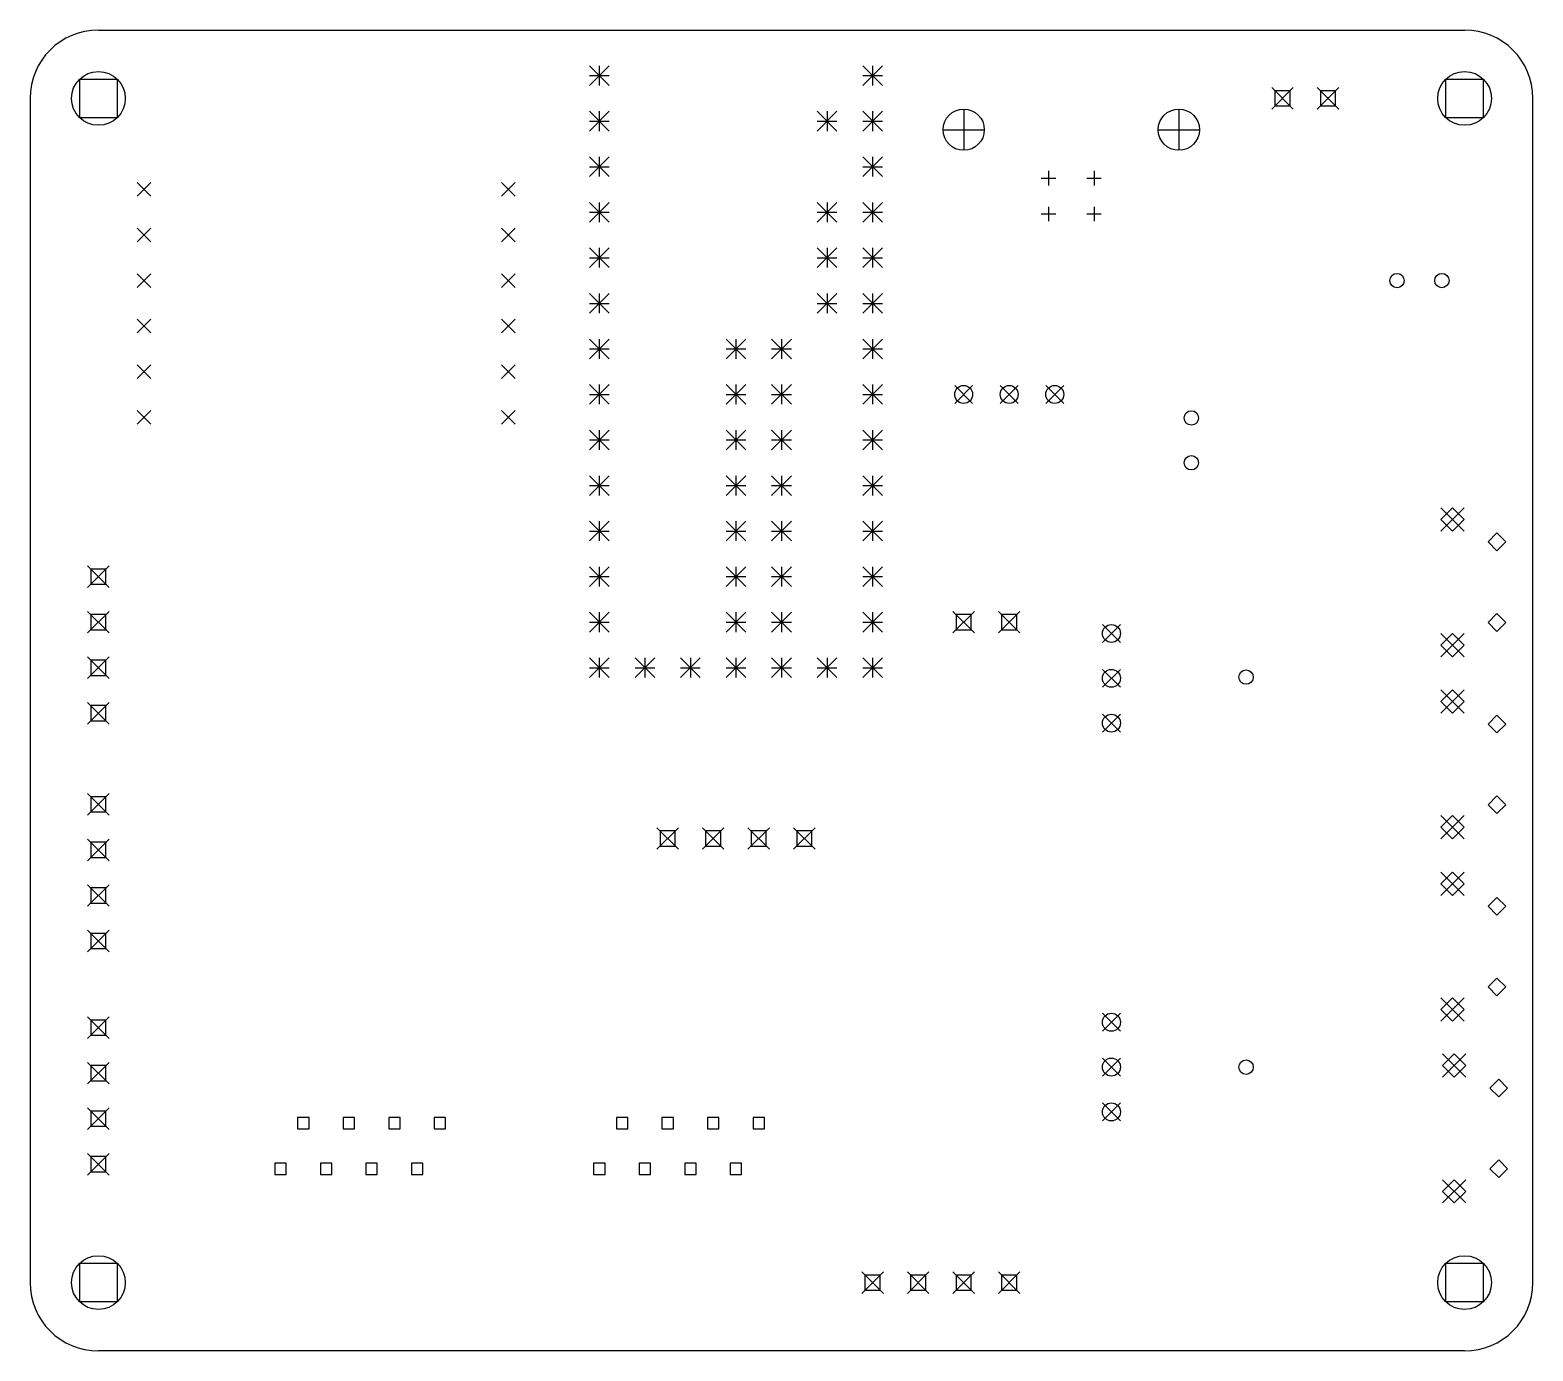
# Model space of a CAD drawing. Extents: x 97 to 184, y -160 to -34.
# Drawn here: x 100.3 to 184.2, y -108 to -34.3 of the extents above; entities that cross this region are included whole.
import ezdxf

# ---------------------------------------------------------------- set-up
doc = ezdxf.new("R2010")
doc.units = 0
doc.header["$MEASUREMENT"] = 0
doc.layers.add('BLACK', color=7, linetype='CONTINUOUS')

msp = doc.modelspace()

# ---------------------------------------------------------------- linework, layer by layer
at = {"layer": 'Black'}
for p, q in [((104.14, -34.29), (180.34, -34.29)), ((131.53, -36.28), (132.63, -37.38)), ((132.63, -36.28), (131.53, -37.38)), ((131.53, -36.83), (132.63, -36.83)), ((132.08, -36.28), (132.08, -37.38)), ((146.77, -36.28), (147.87, -37.38)), ((147.87, -36.28), (146.77, -37.38)), ((146.77, -36.83), (147.87, -36.83)), ((147.32, -36.28), (147.32, -37.38)), ((105.201, -37.0393), (103.079, -37.0393)), ((103.079, -37.0393), (103.079, -39.1607)), ((105.201, -39.1607), (105.201, -37.0393)), ((169.58, -37.5), (170.78, -38.7)), ((170.78, -37.5), (169.58, -38.7)), ((170.604, -37.6757), (169.756, -37.6757)), ((169.756, -37.6757), (169.756, -38.5243)), ((170.604, -38.5243), (170.604, -37.6757)), ((172.12, -37.5), (173.32, -38.7)), ((173.32, -37.5), (172.12, -38.7)), ((173.144, -37.6757), (172.296, -37.6757)), ((172.296, -37.6757), (172.296, -38.5243)), ((173.144, -38.5243), (173.144, -37.6757)), ((181.401, -37.0393), (179.279, -37.0393)), ((179.279, -37.0393), (179.279, -39.1607)), ((181.401, -39.1607), (181.401, -37.0393)), ((100.33, -38.1), (100.33, -104.14)), ((169.756, -38.5243), (170.604, -38.5243)), ((172.296, -38.5243), (173.144, -38.5243)), ((184.15, -104.14), (184.15, -38.1)), ((103.079, -39.1607), (105.201, -39.1607)), ((131.53, -38.82), (132.63, -39.92)), ((132.63, -38.82), (131.53, -39.92)), ((131.53, -39.37), (132.63, -39.37)), ((132.08, -38.82), (132.08, -39.92)), ((144.23, -38.82), (145.33, -39.92)), ((145.33, -38.82), (144.23, -39.92)), ((144.23, -39.37), (145.33, -39.37)), ((144.78, -38.82), (144.78, -39.92)), ((146.77, -38.82), (147.87, -39.92)), ((147.87, -38.82), (146.77, -39.92)), ((146.77, -39.37), (147.87, -39.37)), ((147.32, -38.82), (147.32, -39.92)), ((152.4, -38.695), (152.4, -40.995)), ((164.4, -38.695), (164.4, -40.995)), ((179.279, -39.1607), (181.401, -39.1607)), ((151.25, -39.845), (153.55, -39.845)), ((163.25, -39.845), (165.55, -39.845)), ((131.53, -41.36), (132.63, -42.46)), ((132.63, -41.36), (131.53, -42.46)), ((131.53, -41.91), (132.63, -41.91)), ((132.08, -41.36), (132.08, -42.46)), ((146.77, -41.36), (147.87, -42.46)), ((147.87, -41.36), (146.77, -42.46)), ((146.77, -41.91), (147.87, -41.91)), ((147.32, -41.36), (147.32, -42.46)), ((156.725, -42.545), (157.535, -42.545)), ((157.13, -42.14), (157.13, -42.95)), ((159.265, -42.545), (160.075, -42.545)), ((159.67, -42.14), (159.67, -42.95)), ((106.299, -42.799), (107.061, -43.561)), ((107.061, -42.799), (106.299, -43.561)), ((126.619, -42.799), (127.381, -43.561)), ((127.381, -42.799), (126.619, -43.561)), ((131.53, -43.9), (132.63, -45)), ((132.63, -43.9), (131.53, -45)), ((132.08, -43.9), (132.08, -45)), ((144.23, -43.9), (145.33, -45)), ((145.33, -43.9), (144.23, -45)), ((144.78, -43.9), (144.78, -45)), ((146.77, -43.9), (147.87, -45)), ((147.87, -43.9), (146.77, -45)), ((147.32, -43.9), (147.32, -45)), ((157.13, -44.14), (157.13, -44.95)), ((159.67, -44.14), (159.67, -44.95)), ((131.53, -44.45), (132.63, -44.45)), ((144.23, -44.45), (145.33, -44.45)), ((146.77, -44.45), (147.87, -44.45)), ((156.725, -44.545), (157.535, -44.545)), ((159.265, -44.545), (160.075, -44.545)), ((106.299, -45.339), (107.061, -46.101)), ((107.061, -45.339), (106.299, -46.101)), ((126.619, -45.339), (127.381, -46.101)), ((127.381, -45.339), (126.619, -46.101)), ((131.53, -46.44), (132.63, -47.54)), ((132.63, -46.44), (131.53, -47.54)), ((132.08, -46.44), (132.08, -47.54)), ((144.23, -46.44), (145.33, -47.54)), ((145.33, -46.44), (144.23, -47.54)), ((144.78, -46.44), (144.78, -47.54)), ((146.77, -46.44), (147.87, -47.54)), ((147.87, -46.44), (146.77, -47.54)), ((147.32, -46.44), (147.32, -47.54)), ((131.53, -46.99), (132.63, -46.99)), ((144.23, -46.99), (145.33, -46.99)), ((146.77, -46.99), (147.87, -46.99)), ((106.299, -47.879), (107.061, -48.641)), ((107.061, -47.879), (106.299, -48.641)), ((126.619, -47.879), (127.381, -48.641)), ((127.381, -47.879), (126.619, -48.641)), ((131.53, -48.98), (132.63, -50.08)), ((132.63, -48.98), (131.53, -50.08)), ((132.08, -48.98), (132.08, -50.08)), ((144.23, -48.98), (145.33, -50.08)), ((145.33, -48.98), (144.23, -50.08)), ((144.78, -48.98), (144.78, -50.08)), ((146.77, -48.98), (147.87, -50.08)), ((147.87, -48.98), (146.77, -50.08)), ((147.32, -48.98), (147.32, -50.08)), ((131.53, -49.53), (132.63, -49.53)), ((144.23, -49.53), (145.33, -49.53)), ((146.77, -49.53), (147.87, -49.53)), ((106.299, -50.419), (107.061, -51.181)), ((107.061, -50.419), (106.299, -51.181)), ((126.619, -50.419), (127.381, -51.181)), ((127.381, -50.419), (126.619, -51.181)), ((131.53, -51.52), (132.63, -52.62)), ((132.63, -51.52), (131.53, -52.62)), ((132.08, -51.52), (132.08, -52.62)), ((139.15, -51.52), (140.25, -52.62)), ((140.25, -51.52), (139.15, -52.62)), ((139.7, -51.52), (139.7, -52.62)), ((141.69, -51.52), (142.79, -52.62)), ((142.79, -51.52), (141.69, -52.62)), ((142.24, -51.52), (142.24, -52.62)), ((146.77, -51.52), (147.87, -52.62)), ((147.87, -51.52), (146.77, -52.62)), ((147.32, -51.52), (147.32, -52.62)), ((131.53, -52.07), (132.63, -52.07)), ((139.15, -52.07), (140.25, -52.07)), ((141.69, -52.07), (142.79, -52.07)), ((146.77, -52.07), (147.87, -52.07)), ((106.299, -52.959), (107.061, -53.721)), ((107.061, -52.959), (106.299, -53.721)), ((126.619, -52.959), (127.381, -53.721)), ((127.381, -52.959), (126.619, -53.721)), ((131.53, -54.06), (132.63, -55.16)), ((132.63, -54.06), (131.53, -55.16)), ((132.08, -54.06), (132.08, -55.16)), ((139.15, -54.06), (140.25, -55.16)), ((140.25, -54.06), (139.15, -55.16)), ((139.7, -54.06), (139.7, -55.16)), ((141.69, -54.06), (142.79, -55.16)), ((142.79, -54.06), (141.69, -55.16)), ((142.24, -54.06), (142.24, -55.16)), ((146.77, -54.06), (147.87, -55.16)), ((147.87, -54.06), (146.77, -55.16)), ((147.32, -54.06), (147.32, -55.16)), ((151.9, -54.11), (152.9, -55.11)), ((152.9, -54.11), (151.9, -55.11)), ((154.44, -54.11), (155.44, -55.11)), ((155.44, -54.11), (154.44, -55.11)), ((156.98, -54.11), (157.98, -55.11)), ((157.98, -54.11), (156.98, -55.11)), ((131.53, -54.61), (132.63, -54.61)), ((139.15, -54.61), (140.25, -54.61)), ((141.69, -54.61), (142.79, -54.61)), ((146.77, -54.61), (147.87, -54.61)), ((106.299, -55.499), (107.061, -56.261)), ((107.061, -55.499), (106.299, -56.261)), ((126.619, -55.499), (127.381, -56.261)), ((127.381, -55.499), (126.619, -56.261)), ((131.53, -56.6), (132.63, -57.7)), ((132.63, -56.6), (131.53, -57.7)), ((132.08, -56.6), (132.08, -57.7)), ((139.15, -56.6), (140.25, -57.7)), ((140.25, -56.6), (139.15, -57.7)), ((139.7, -56.6), (139.7, -57.7)), ((141.69, -56.6), (142.79, -57.7)), ((142.79, -56.6), (141.69, -57.7)), ((142.24, -56.6), (142.24, -57.7)), ((146.77, -56.6), (147.87, -57.7)), ((147.87, -56.6), (146.77, -57.7)), ((147.32, -56.6), (147.32, -57.7)), ((131.53, -57.15), (132.63, -57.15)), ((139.15, -57.15), (140.25, -57.15)), ((141.69, -57.15), (142.79, -57.15)), ((146.77, -57.15), (147.87, -57.15)), ((131.53, -59.14), (132.63, -60.24)), ((132.63, -59.14), (131.53, -60.24)), ((132.08, -59.14), (132.08, -60.24)), ((139.15, -59.14), (140.25, -60.24)), ((140.25, -59.14), (139.15, -60.24)), ((139.7, -59.14), (139.7, -60.24)), ((141.69, -59.14), (142.79, -60.24)), ((142.79, -59.14), (141.69, -60.24)), ((142.24, -59.14), (142.24, -60.24)), ((146.77, -59.14), (147.87, -60.24)), ((147.87, -59.14), (146.77, -60.24)), ((147.32, -59.14), (147.32, -60.24)), ((131.53, -59.69), (132.63, -59.69)), ((139.15, -59.69), (140.25, -59.69)), ((141.69, -59.69), (142.79, -59.69)), ((146.77, -59.69), (147.87, -59.69)), ((179.005, -60.93), (180.305, -62.23)), ((180.305, -60.93), (179.005, -62.23)), ((179.655, -60.93), (179.005, -61.58)), ((180.305, -61.58), (179.655, -60.93)), ((131.53, -61.68), (132.63, -62.78)), ((132.63, -61.68), (131.53, -62.78)), ((132.08, -61.68), (132.08, -62.78)), ((139.15, -61.68), (140.25, -62.78)), ((140.25, -61.68), (139.15, -62.78)), ((139.7, -61.68), (139.7, -62.78)), ((141.69, -61.68), (142.79, -62.78)), ((142.79, -61.68), (141.69, -62.78)), ((142.24, -61.68), (142.24, -62.78)), ((146.77, -61.68), (147.87, -62.78)), ((147.87, -61.68), (146.77, -62.78)), ((147.32, -61.68), (147.32, -62.78)), ((179.005, -61.58), (179.655, -62.23)), ((179.655, -62.23), (180.305, -61.58)), ((131.53, -62.23), (132.63, -62.23)), ((139.15, -62.23), (140.25, -62.23)), ((141.69, -62.23), (142.79, -62.23)), ((146.77, -62.23), (147.87, -62.23)), ((182.145, -62.335), (181.65, -62.83)), ((181.65, -62.83), (182.145, -63.325)), ((182.64, -62.83), (182.145, -62.335)), ((182.145, -63.325), (182.64, -62.83)), ((103.54, -64.17), (104.74, -65.37)), ((104.74, -64.17), (103.54, -65.37)), ((104.564, -64.3457), (103.716, -64.3457)), ((103.716, -64.3457), (103.716, -65.1943)), ((104.564, -65.1943), (104.564, -64.3457)), ((131.53, -64.22), (132.63, -65.32)), ((132.63, -64.22), (131.53, -65.32)), ((132.08, -64.22), (132.08, -65.32)), ((139.15, -64.22), (140.25, -65.32)), ((140.25, -64.22), (139.15, -65.32)), ((139.7, -64.22), (139.7, -65.32)), ((141.69, -64.22), (142.79, -65.32)), ((142.79, -64.22), (141.69, -65.32)), ((142.24, -64.22), (142.24, -65.32)), ((146.77, -64.22), (147.87, -65.32)), ((147.87, -64.22), (146.77, -65.32)), ((147.32, -64.22), (147.32, -65.32)), ((103.716, -65.1943), (104.564, -65.1943)), ((131.53, -64.77), (132.63, -64.77)), ((139.15, -64.77), (140.25, -64.77)), ((141.69, -64.77), (142.79, -64.77)), ((146.77, -64.77), (147.87, -64.77)), ((103.54, -66.71), (104.74, -67.91)), ((104.74, -66.71), (103.54, -67.91)), ((104.564, -66.8857), (103.716, -66.8857)), ((103.716, -66.8857), (103.716, -67.7343)), ((104.564, -67.7343), (104.564, -66.8857)), ((131.53, -66.76), (132.63, -67.86)), ((132.63, -66.76), (131.53, -67.86)), ((132.08, -66.76), (132.08, -67.86)), ((139.15, -66.76), (140.25, -67.86)), ((140.25, -66.76), (139.15, -67.86)), ((139.7, -66.76), (139.7, -67.86)), ((141.69, -66.76), (142.79, -67.86)), ((142.79, -66.76), (141.69, -67.86)), ((142.24, -66.76), (142.24, -67.86)), ((146.77, -66.76), (147.87, -67.86)), ((147.87, -66.76), (146.77, -67.86)), ((147.32, -66.76), (147.32, -67.86)), ((151.8, -66.71), (153, -67.91)), ((153, -66.71), (151.8, -67.91)), ((152.824, -66.8857), (151.976, -66.8857)), ((151.976, -66.8857), (151.976, -67.7343)), ((152.824, -67.7343), (152.824, -66.8857)), ((154.34, -66.71), (155.54, -67.91)), ((155.54, -66.71), (154.34, -67.91)), ((155.364, -66.8857), (154.516, -66.8857)), ((154.516, -66.8857), (154.516, -67.7343)), ((155.364, -67.7343), (155.364, -66.8857)), ((182.145, -66.835), (181.65, -67.33)), ((182.64, -67.33), (182.145, -66.835)), ((103.716, -67.7343), (104.564, -67.7343)), ((131.53, -67.31), (132.63, -67.31)), ((139.15, -67.31), (140.25, -67.31)), ((141.69, -67.31), (142.79, -67.31)), ((146.77, -67.31), (147.87, -67.31)), ((151.976, -67.7343), (152.824, -67.7343)), ((154.516, -67.7343), (155.364, -67.7343)), ((160.14, -67.44), (161.14, -68.44)), ((161.14, -67.44), (160.14, -68.44)), ((181.65, -67.33), (182.145, -67.825)), ((182.145, -67.825), (182.64, -67.33)), ((179.005, -67.94), (180.305, -69.24)), ((180.305, -67.94), (179.005, -69.24)), ((179.655, -67.94), (179.005, -68.59)), ((179.005, -68.59), (179.655, -69.24)), ((180.305, -68.59), (179.655, -67.94)), ((179.655, -69.24), (180.305, -68.59)), ((103.54, -69.25), (104.74, -70.45)), ((104.74, -69.25), (103.54, -70.45)), ((104.564, -69.4257), (103.716, -69.4257)), ((103.716, -69.4257), (103.716, -70.2743)), ((104.564, -70.2743), (104.564, -69.4257)), ((131.53, -69.3), (132.63, -70.4)), ((132.63, -69.3), (131.53, -70.4)), ((132.08, -69.3), (132.08, -70.4)), ((134.07, -69.3), (135.17, -70.4)), ((135.17, -69.3), (134.07, -70.4)), ((134.62, -69.3), (134.62, -70.4)), ((136.61, -69.3), (137.71, -70.4)), ((137.71, -69.3), (136.61, -70.4)), ((137.16, -69.3), (137.16, -70.4)), ((139.15, -69.3), (140.25, -70.4)), ((140.25, -69.3), (139.15, -70.4)), ((139.7, -69.3), (139.7, -70.4)), ((141.69, -69.3), (142.79, -70.4)), ((142.79, -69.3), (141.69, -70.4)), ((142.24, -69.3), (142.24, -70.4)), ((144.23, -69.3), (145.33, -70.4)), ((145.33, -69.3), (144.23, -70.4)), ((144.78, -69.3), (144.78, -70.4)), ((146.77, -69.3), (147.87, -70.4)), ((147.87, -69.3), (146.77, -70.4)), ((147.32, -69.3), (147.32, -70.4)), ((103.716, -70.2743), (104.564, -70.2743)), ((131.53, -69.85), (132.63, -69.85)), ((134.07, -69.85), (135.17, -69.85)), ((136.61, -69.85), (137.71, -69.85)), ((139.15, -69.85), (140.25, -69.85)), ((141.69, -69.85), (142.79, -69.85)), ((144.23, -69.85), (145.33, -69.85)), ((146.77, -69.85), (147.87, -69.85)), ((160.14, -69.94), (161.14, -70.94)), ((161.14, -69.94), (160.14, -70.94)), ((179.005, -71.09), (180.305, -72.39)), ((180.305, -71.09), (179.005, -72.39)), ((179.655, -71.09), (179.005, -71.74)), ((180.305, -71.74), (179.655, -71.09)), ((103.54, -71.79), (104.74, -72.99)), ((104.74, -71.79), (103.54, -72.99)), ((104.564, -71.9657), (103.716, -71.9657)), ((103.716, -71.9657), (103.716, -72.8143)), ((104.564, -72.8143), (104.564, -71.9657)), ((179.005, -71.74), (179.655, -72.39)), ((179.655, -72.39), (180.305, -71.74)), ((103.716, -72.8143), (104.564, -72.8143)), ((160.14, -72.44), (161.14, -73.44)), ((161.14, -72.44), (160.14, -73.44)), ((182.145, -72.495), (181.65, -72.99)), ((182.64, -72.99), (182.145, -72.495)), ((181.65, -72.99), (182.145, -73.485)), ((182.145, -73.485), (182.64, -72.99)), ((103.54, -76.87), (104.74, -78.07)), ((104.74, -76.87), (103.54, -78.07)), ((104.564, -77.0457), (103.716, -77.0457)), ((103.716, -77.0457), (103.716, -77.8943)), ((104.564, -77.8943), (104.564, -77.0457)), ((182.145, -76.995), (181.65, -77.49)), ((182.64, -77.49), (182.145, -76.995)), ((103.716, -77.8943), (104.564, -77.8943)), ((181.65, -77.49), (182.145, -77.985)), ((182.145, -77.985), (182.64, -77.49)), ((135.29, -78.775), (136.49, -79.975)), ((136.49, -78.775), (135.29, -79.975)), ((137.83, -78.775), (139.03, -79.975)), ((139.03, -78.775), (137.83, -79.975)), ((140.37, -78.775), (141.57, -79.975)), ((141.57, -78.775), (140.37, -79.975)), ((142.91, -78.775), (144.11, -79.975)), ((144.11, -78.775), (142.91, -79.975)), ((179.005, -78.1), (180.305, -79.4)), ((180.305, -78.1), (179.005, -79.4)), ((179.655, -78.1), (179.005, -78.75)), ((179.005, -78.75), (179.655, -79.4)), ((180.305, -78.75), (179.655, -78.1)), ((179.655, -79.4), (180.305, -78.75)), ((103.54, -79.41), (104.74, -80.61)), ((104.74, -79.41), (103.54, -80.61)), ((104.564, -79.5857), (103.716, -79.5857)), ((103.716, -79.5857), (103.716, -80.4343)), ((104.564, -80.4343), (104.564, -79.5857)), ((136.314, -78.9507), (135.466, -78.9507)), ((135.466, -78.9507), (135.466, -79.7993)), ((136.314, -79.7993), (136.314, -78.9507)), ((138.854, -78.9507), (138.006, -78.9507)), ((138.006, -78.9507), (138.006, -79.7993)), ((138.854, -79.7993), (138.854, -78.9507)), ((141.394, -78.9507), (140.546, -78.9507)), ((140.546, -78.9507), (140.546, -79.7993)), ((141.394, -79.7993), (141.394, -78.9507)), ((143.934, -78.9507), (143.086, -78.9507)), ((143.086, -78.9507), (143.086, -79.7993)), ((143.934, -79.7993), (143.934, -78.9507)), ((103.716, -80.4343), (104.564, -80.4343)), ((135.466, -79.7993), (136.314, -79.7993)), ((138.006, -79.7993), (138.854, -79.7993)), ((140.546, -79.7993), (141.394, -79.7993)), ((143.086, -79.7993), (143.934, -79.7993)), ((179.005, -81.25), (180.305, -82.55)), ((180.305, -81.25), (179.005, -82.55)), ((179.655, -81.25), (179.005, -81.9)), ((180.305, -81.9), (179.655, -81.25)), ((103.54, -81.95), (104.74, -83.15)), ((104.74, -81.95), (103.54, -83.15)), ((104.564, -82.1257), (103.716, -82.1257)), ((103.716, -82.1257), (103.716, -82.9743)), ((104.564, -82.9743), (104.564, -82.1257)), ((179.005, -81.9), (179.655, -82.55)), ((179.655, -82.55), (180.305, -81.9)), ((103.716, -82.9743), (104.564, -82.9743)), ((182.145, -82.655), (181.65, -83.15)), ((182.64, -83.15), (182.145, -82.655)), ((181.65, -83.15), (182.145, -83.645)), ((182.145, -83.645), (182.64, -83.15)), ((103.54, -84.49), (104.74, -85.69)), ((104.74, -84.49), (103.54, -85.69)), ((104.564, -84.6657), (103.716, -84.6657)), ((103.716, -84.6657), (103.716, -85.5143)), ((104.564, -85.5143), (104.564, -84.6657)), ((103.716, -85.5143), (104.564, -85.5143)), ((182.145, -87.155), (181.65, -87.65)), ((182.64, -87.65), (182.145, -87.155)), ((181.65, -87.65), (182.145, -88.145)), ((182.145, -88.145), (182.64, -87.65)), ((179.005, -88.26), (180.305, -89.56)), ((180.305, -88.26), (179.005, -89.56)), ((179.655, -88.26), (179.005, -88.91)), ((180.305, -88.91), (179.655, -88.26)), ((103.54, -89.3202), (104.74, -90.5202)), ((104.74, -89.3202), (103.54, -90.5202)), ((104.564, -89.4959), (103.716, -89.4959)), ((103.716, -89.4959), (103.716, -90.3445)), ((104.564, -90.3445), (104.564, -89.4959)), ((160.14, -89.12), (161.14, -90.12)), ((161.14, -89.12), (160.14, -90.12)), ((179.005, -88.91), (179.655, -89.56)), ((179.655, -89.56), (180.305, -88.91)), ((103.716, -90.3445), (104.564, -90.3445)), ((103.54, -91.8602), (104.74, -93.0602)), ((104.74, -91.8602), (103.54, -93.0602)), ((104.564, -92.0359), (103.716, -92.0359)), ((103.716, -92.0359), (103.716, -92.8845)), ((104.564, -92.8845), (104.564, -92.0359)), ((160.14, -91.62), (161.14, -92.62)), ((161.14, -91.62), (160.14, -92.62)), ((179.105, -91.39), (180.405, -92.69)), ((180.405, -91.39), (179.105, -92.69)), ((179.755, -91.39), (179.105, -92.04)), ((179.105, -92.04), (179.755, -92.69)), ((180.405, -92.04), (179.755, -91.39)), ((179.755, -92.69), (180.405, -92.04)), ((103.716, -92.8845), (104.564, -92.8845)), ((182.245, -92.795), (181.75, -93.29)), ((182.74, -93.29), (182.245, -92.795)), ((181.75, -93.29), (182.245, -93.785)), ((182.245, -93.785), (182.74, -93.29)), ((103.54, -94.4002), (104.74, -95.6002)), ((104.74, -94.4002), (103.54, -95.6002)), ((104.564, -94.5759), (103.716, -94.5759)), ((103.716, -94.5759), (103.716, -95.4245)), ((104.564, -95.4245), (104.564, -94.5759)), ((160.14, -94.12), (161.14, -95.12)), ((161.14, -94.12), (160.14, -95.12)), ((103.716, -95.4245), (104.564, -95.4245)), ((115.888, -94.9318), (115.252, -94.9318)), ((115.252, -94.9318), (115.252, -95.5682)), ((115.888, -95.5682), (115.888, -94.9318)), ((118.428, -94.9318), (117.792, -94.9318)), ((117.792, -94.9318), (117.792, -95.5682)), ((118.428, -95.5682), (118.428, -94.9318)), ((120.968, -94.9318), (120.332, -94.9318)), ((120.332, -94.9318), (120.332, -95.5682)), ((120.968, -95.5682), (120.968, -94.9318)), ((123.508, -94.9318), (122.872, -94.9318)), ((122.872, -94.9318), (122.872, -95.5682)), ((123.508, -95.5682), (123.508, -94.9318)), ((133.668, -94.9318), (133.032, -94.9318)), ((133.032, -94.9318), (133.032, -95.5682)), ((133.668, -95.5682), (133.668, -94.9318)), ((136.208, -94.9318), (135.572, -94.9318)), ((135.572, -94.9318), (135.572, -95.5682)), ((136.208, -95.5682), (136.208, -94.9318)), ((138.748, -94.9318), (138.112, -94.9318)), ((138.112, -94.9318), (138.112, -95.5682)), ((138.748, -95.5682), (138.748, -94.9318)), ((141.288, -94.9318), (140.652, -94.9318)), ((140.652, -94.9318), (140.652, -95.5682)), ((141.288, -95.5682), (141.288, -94.9318)), ((115.252, -95.5682), (115.888, -95.5682)), ((117.792, -95.5682), (118.428, -95.5682)), ((120.332, -95.5682), (120.968, -95.5682)), ((122.872, -95.5682), (123.508, -95.5682)), ((133.032, -95.5682), (133.668, -95.5682)), ((135.572, -95.5682), (136.208, -95.5682)), ((138.112, -95.5682), (138.748, -95.5682)), ((140.652, -95.5682), (141.288, -95.5682)), ((103.54, -96.9402), (104.74, -98.1402)), ((104.74, -96.9402), (103.54, -98.1402)), ((104.564, -97.1159), (103.716, -97.1159)), ((103.716, -97.1159), (103.716, -97.9645)), ((104.564, -97.9645), (104.564, -97.1159)), ((103.716, -97.9645), (104.564, -97.9645)), ((114.618, -97.4718), (113.982, -97.4718)), ((113.982, -97.4718), (113.982, -98.1082)), ((114.618, -98.1082), (114.618, -97.4718)), ((117.158, -97.4718), (116.522, -97.4718)), ((116.522, -97.4718), (116.522, -98.1082)), ((117.158, -98.1082), (117.158, -97.4718)), ((119.698, -97.4718), (119.062, -97.4718)), ((119.062, -97.4718), (119.062, -98.1082)), ((119.698, -98.1082), (119.698, -97.4718)), ((122.238, -97.4718), (121.602, -97.4718)), ((121.602, -97.4718), (121.602, -98.1082)), ((122.238, -98.1082), (122.238, -97.4718)), ((132.398, -97.4718), (131.762, -97.4718)), ((131.762, -97.4718), (131.762, -98.1082)), ((132.398, -98.1082), (132.398, -97.4718)), ((134.938, -97.4718), (134.302, -97.4718)), ((134.302, -97.4718), (134.302, -98.1082)), ((134.938, -98.1082), (134.938, -97.4718)), ((137.478, -97.4718), (136.842, -97.4718)), ((136.842, -97.4718), (136.842, -98.1082)), ((137.478, -98.1082), (137.478, -97.4718)), ((140.018, -97.4718), (139.382, -97.4718)), ((139.382, -97.4718), (139.382, -98.1082)), ((140.018, -98.1082), (140.018, -97.4718)), ((182.245, -97.295), (181.75, -97.79)), ((181.75, -97.79), (182.245, -98.285)), ((182.74, -97.79), (182.245, -97.295)), ((182.245, -98.285), (182.74, -97.79)), ((113.982, -98.1082), (114.618, -98.1082)), ((116.522, -98.1082), (117.158, -98.1082)), ((119.062, -98.1082), (119.698, -98.1082)), ((121.602, -98.1082), (122.238, -98.1082)), ((131.762, -98.1082), (132.398, -98.1082)), ((134.302, -98.1082), (134.938, -98.1082)), ((136.842, -98.1082), (137.478, -98.1082)), ((139.382, -98.1082), (140.018, -98.1082)), ((179.105, -98.4), (180.405, -99.7)), ((180.405, -98.4), (179.105, -99.7)), ((179.755, -98.4), (179.105, -99.05)), ((180.405, -99.05), (179.755, -98.4)), ((179.105, -99.05), (179.755, -99.7)), ((179.755, -99.7), (180.405, -99.05)), ((105.201, -103.079), (103.079, -103.079)), ((103.079, -103.079), (103.079, -105.201)), ((105.201, -105.201), (105.201, -103.079)), ((181.401, -103.079), (179.279, -103.079)), ((179.279, -103.079), (179.279, -105.201)), ((181.401, -105.201), (181.401, -103.079)), ((146.72, -103.54), (147.92, -104.74)), ((147.92, -103.54), (146.72, -104.74)), ((147.744, -103.716), (146.896, -103.716)), ((146.896, -103.716), (146.896, -104.564)), ((147.744, -104.564), (147.744, -103.716)), ((149.26, -103.54), (150.46, -104.74)), ((150.46, -103.54), (149.26, -104.74)), ((150.284, -103.716), (149.436, -103.716)), ((149.436, -103.716), (149.436, -104.564)), ((150.284, -104.564), (150.284, -103.716)), ((151.8, -103.54), (153, -104.74)), ((153, -103.54), (151.8, -104.74)), ((152.824, -103.716), (151.976, -103.716)), ((151.976, -103.716), (151.976, -104.564)), ((152.824, -104.564), (152.824, -103.716)), ((154.34, -103.54), (155.54, -104.74)), ((155.54, -103.54), (154.34, -104.74)), ((155.364, -103.716), (154.516, -103.716)), ((154.516, -103.716), (154.516, -104.564)), ((155.364, -104.564), (155.364, -103.716)), ((146.896, -104.564), (147.744, -104.564)), ((149.436, -104.564), (150.284, -104.564)), ((151.976, -104.564), (152.824, -104.564)), ((154.516, -104.564), (155.364, -104.564)), ((103.079, -105.201), (105.201, -105.201)), ((179.279, -105.201), (181.401, -105.201)), ((180.34, -107.95), (104.14, -107.95))]:
    msp.add_line(p, q, dxfattribs=at)
for centre, radius in [((104.14, -38.1), 1.5), ((180.34, -38.1), 1.5), ((152.4, -39.845), 1.15), ((164.4, -39.845), 1.15), ((176.57, -48.26), 0.4), ((179.07, -48.26), 0.4), ((152.4, -54.61), 0.5), ((154.94, -54.61), 0.5), ((157.48, -54.61), 0.5), ((165.1, -55.92), 0.4), ((165.1, -58.42), 0.4), ((160.64, -67.94), 0.5), ((160.64, -70.44), 0.5), ((168.15, -70.375), 0.4), ((160.64, -72.94), 0.5), ((160.64, -89.62), 0.5), ((160.64, -92.12), 0.5), ((168.15, -92.125), 0.4), ((160.64, -94.62), 0.5), ((104.14, -104.14), 1.5), ((180.34, -104.14), 1.5)]:
    msp.add_circle(centre, radius, dxfattribs=at)
for centre, start, end in [((104.14, -38.1), 90, 180), ((180.34, -38.1), 0, 90), ((104.14, -104.14), -180, -90), ((180.34, -104.14), -90, 0)]:
    msp.add_arc(centre, 3.81, start, end, dxfattribs=at)

doc.saveas('drawing.dxf')
